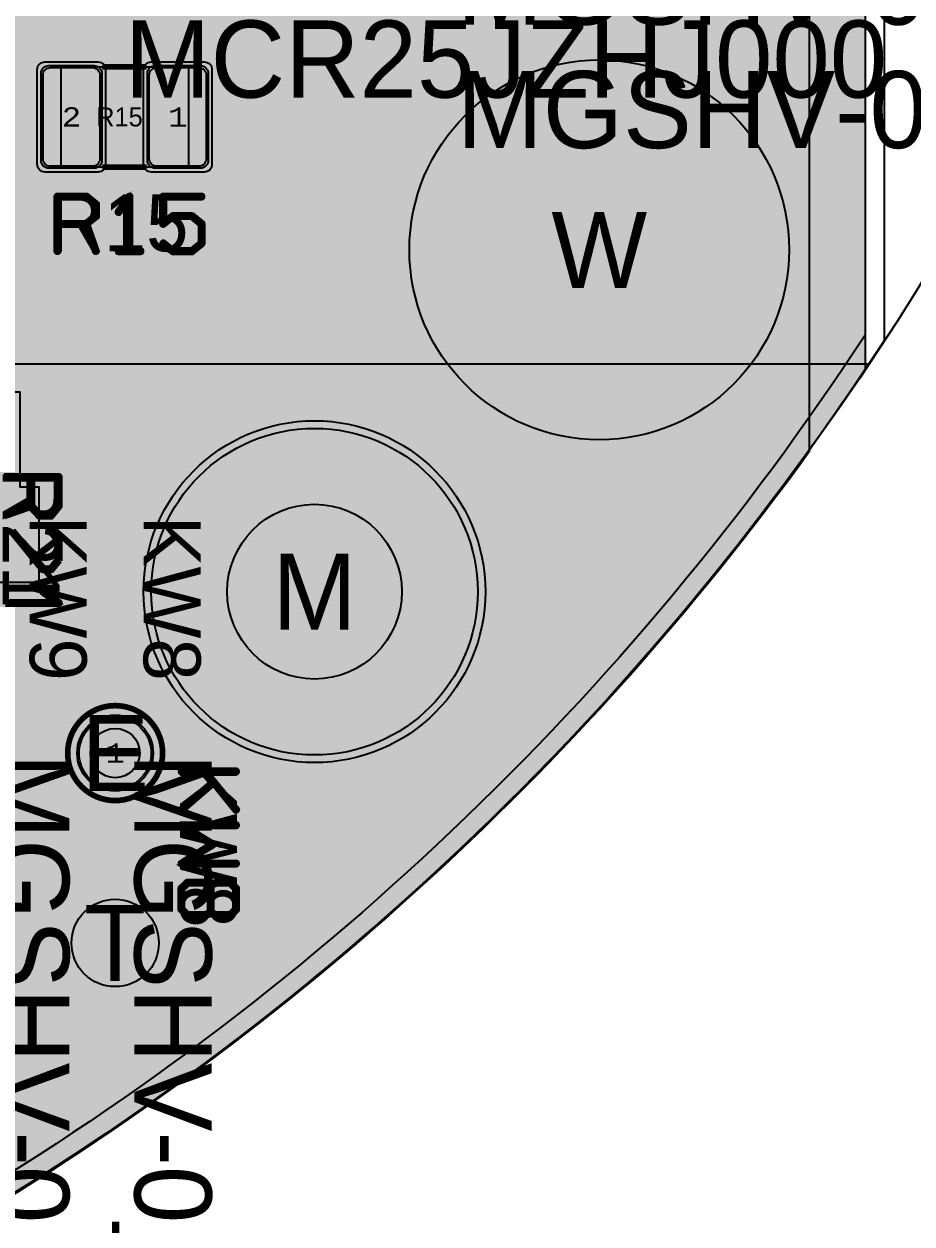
# Model space of a CAD drawing. Extents: x -74 to 89, y -133 to 74.
# Drawn here: x 39.35 to 62.74, y -63.65 to -32.05 of the extents above; entities that cross this region are included whole.
import ezdxf
from ezdxf.enums import TextEntityAlignment as Align

# ---------------------------------------------------------------- set-up
doc = ezdxf.new("R2010")
doc.units = 0
doc.header["$MEASUREMENT"] = 0
for name, color, linetype in [('ASSEMBLY_OUTLINES_TOP', 102, 'CONTINUOUS'), ('ASSEMBLY_PART_NUMBERS_TOP', 102, 'CONTINUOUS'), ('ASSEMBLY_REF_DES_TOP', 102, 'CONTINUOUS'), ('BOARD_OUTLINE', 10, 'CONTINUOUS'), ('DRILL_DRAWING', 21, 'CONTINUOUS'), ('GENERATED_SILKSCREEN_TOP', 140, 'CONTINUOUS'), ('MANUFACTURING_OUTLINES', 10, 'CONTINUOUS'), ('MOUNTING_HOLE_PADS_LAYER10', 150, 'CONTINUOUS'), ('MOUNTING_HOLE_PADS_LAYER11', 230, 'CONTINUOUS'), ('MOUNTING_HOLES_LAYER_BOT13', 42, 'CONTINUOUS'), ('MOUNTING_HOLES_LAYER_TOP', 42, 'CONTINUOUS'), ('PART_HOLES_LAYER_BOTTOM', 30, 'CONTINUOUS'), ('PART_HOLES_LAYER_TOP', 30, 'CONTINUOUS'), ('PART_PADS_LAYER_BOTTOM', 230, 'CONTINUOUS'), ('PART_PADS_LAYER_TOP', 150, 'CONTINUOUS'), ('PART_PADS_SMD_TOP', 150, 'CONTINUOUS'), ('PIN_NUMBERS_TOP', 8, 'CONTINUOUS'), ('PLACEMENT_OUTLINES_TOP', 130, 'CONTINUOUS'), ('PLANE_DATA_LAYER_BOTTOM', 230, 'CONTINUOUS'), ('PLANE_DATA_LAYER_TOP', 150, 'CONTINUOUS'), ('PLANE_SHAPES_LAYER_BOTTOM', 230, 'CONTINUOUS'), ('PLANE_SHAPES_LAYER_TOP', 150, 'CONTINUOUS'), ('ROUTE_BORDER', 151, 'CONTINUOUS'), ('SILKSCREEN_OUTLINES_TOP', 150, 'CONTINUOUS'), ('SILKSCREEN_REF_DES_TOP', 150, 'CONTINUOUS'), ('SOLDERMASK_PADS_BTM', 12, 'CONTINUOUS'), ('SOLDERMASK_PADS_TOP', 180, 'CONTINUOUS'), ('SOLDERPASTE_PADS_TOP', 180, 'CONTINUOUS'), ('TRACES_LAYER_BOTTOM', 230, 'CONTINUOUS'), ('TRACES_LAYER_TOP', 150, 'CONTINUOUS')]:
    doc.layers.add(name, color=color, linetype=linetype)
doc.styles.add('COURIER_NEW', font='COUR.TTF')
doc.styles.add('VERIBEST_GERBER_0', font='txt')

msp = doc.modelspace()

# ---------------------------------------------------------------- hatches: boundary and pattern name
at = {"layer": 'ASSEMBLY_OUTLINES_TOP'}
h = msp.add_hatch(color=256, dxfattribs=at)
edge = h.paths.add_edge_path()
edge.add_arc((41.75, -51.25), 1, 0, 360)
at = {"layer": 'MOUNTING_HOLES_LAYER_BOT13'}
h = msp.add_hatch(color=256, dxfattribs=at)
edge = h.paths.add_edge_path()
edge.add_arc((54.5, -38), 5, 0, 360)
h = msp.add_hatch(color=256, dxfattribs=at)
edge = h.paths.add_edge_path()
edge.add_arc((47, -47), 2.3, 0, 360)
h = msp.add_hatch(color=256, dxfattribs=at)
edge = h.paths.add_edge_path()
edge.add_arc((41.75, -56.25), 1.15, 0, 360)
at = {"layer": 'MOUNTING_HOLES_LAYER_TOP'}
h = msp.add_hatch(color=256, dxfattribs=at)
edge = h.paths.add_edge_path()
edge.add_arc((54.5, -38), 5, 0, 360)
h = msp.add_hatch(color=256, dxfattribs=at)
edge = h.paths.add_edge_path()
edge.add_arc((47, -47), 2.3, 0, 360)
h = msp.add_hatch(color=256, dxfattribs=at)
edge = h.paths.add_edge_path()
edge.add_arc((41.75, -56.25), 1.15, 0, 360)
at = {"layer": 'PART_HOLES_LAYER_BOTTOM'}
h = msp.add_hatch(color=256, dxfattribs=at)
edge = h.paths.add_edge_path()
edge.add_arc((41.75, -51.25), 0.65, 0, 360)
at = {"layer": 'PART_HOLES_LAYER_TOP'}
h = msp.add_hatch(color=256, dxfattribs=at)
edge = h.paths.add_edge_path()
edge.add_arc((41.75, -51.25), 0.65, 0, 360)
at = {"layer": 'PLANE_DATA_LAYER_BOTTOM'}
h = msp.add_hatch(color=256, dxfattribs=at)
h.paths.add_polyline_path([(61.5, 18.4238), (61.499999, -40.226501, -0.145975601), (61.487545, -40.268248, -0.116259509), (37.03131, -63.489622, -0.132779416), (36.992918, -63.5), (9.5, -63.5), (9.5, -72.816526, -0.37700099), (9.43358, -72.892096, -0.002983456), (8.56305, -72.999481, -0.029201915), (8.554172, -73), (-8.554172, -73, -0.029201915), (-8.56305, -72.999481, -0.002983456), (-9.43358, -72.892096, -0.37700099), (-9.5, -72.816526), (-9.5, -61.830213, -0.198909956), (-9.477682, -61.776332), (-8.26281, -60.56146, -0.198913366), (-8.208928, -60.539142), (8.201871, -60.539142, -0.198913366), (8.255753, -60.56146), (9.211061, -61.516768, 0.198912215), (9.564614, -61.663215), (25.750215, -61.663215, 0.195350246), (26.098886, -61.521584, -0.195347782), (26.152023, -61.5), (26.499996, -61.5, 0.207684346), (26.500002, -61.499998), (30.499998, -57.500002), (30.5, -57.499996), (30.5, -57.152099, -0.198909956), (30.522318, -57.098218), (36.700036, -50.9205, -0.668181994), (36.830118, -50.974381), (36.830118, -50.974384, -0.054468704), (36.82832, -50.990839, 3.427766314), (37.740839, -50.07832, -0.479508484), (37.648182, -50.003918), (37.648182, -50.003917, -0.198909956), (37.6705, -49.950036), (40.613553, -47.006983, 0.086722175), (40.712509, -46.866117, -0.086720588), (40.727589, -46.844649), (41.095234, -46.477004, 0.198912215), (41.241681, -46.123451), (41.241681, -26.339527, -0.198909956), (41.263999, -26.285646), (44.859294, -22.690351, 0.198912215), (45.005741, -22.336798), (45.005741, -6.47043, 0.198912215), (44.859294, -6.116877), (37.022318, 1.720099, -0.198909956), (37, 1.77398), (37, 5.499992, 0.414213562), (36.999992, 5.5), (33.853696, 5.5, -0.414213562), (33.777496, 5.5762), (33.777496, 5.576201, -0.137277598), (33.788563, 5.61575, 0.263392024), (33.84287, 7.388311, -0.564378968), (33.910301, 7.5), (39.499992, 7.5, 0.414213562), (39.5, 7.500008), (39.5, 17.023961, -0.410608775), (39.575261, 17.100155, 0.312052862), (41.476721, 18.449826, -0.315437153), (41.548339, 18.5), (61.4238, 18.5, -0.414213562)], flags=0)
h.paths.add_polyline_path([(-5.5, -66.5, -1), (5.5, -66.5, -1)], flags=0)
h.paths.add_polyline_path([(36.35, -56.25, -1), (39.65, -56.25, -1)], flags=0)
h.paths.add_polyline_path([(40.55, -51.25, -1), (42.95, -51.25, -1)], flags=0)
h.paths.add_polyline_path([(40.1, -56.25, -1), (43.4, -56.25, -1)], flags=0)
h.paths.add_polyline_path([(49.75, -30.75, -1), (51.75, -30.75, -1)], flags=0)
h.paths.add_polyline_path([(49.75, -27.5, -1), (51.75, -27.5, -1)], flags=0)
h.paths.add_polyline_path([(49.75, -24.25, -1), (51.75, -24.25, -1)], flags=0)
h.paths.add_polyline_path([(42.2, -47, -1), (51.8, -47, -1)], flags=0)
h.paths.add_polyline_path([(54.4, -30.75, -1), (57.1, -30.75, -1)], flags=0)
h.paths.add_polyline_path([(54.4, -27.5, -1), (57.1, -27.5, -1)], flags=0)
h.paths.add_polyline_path([(54.4, -24.25, -1), (57.1, -24.25, -1)], flags=0)
h.paths.add_polyline_path([(52.95, -16, -1), (57.55, -16, -1)], flags=0)
h.paths.add_polyline_path([(52.95, -1.25, -1), (57.55, -1.25, -1)], flags=0)
h.paths.add_polyline_path([(52.95, 12.75, -1), (57.55, 12.75, -1)], flags=0)
h.paths.add_polyline_path([(49, -38, -1), (60, -38, -1)], flags=0)
for points in [[(47, -47), (47, -42.1238)], [(47, -47), (42.1238, -47)], [(47, -47), (51.8762, -47)], [(47, -47), (47, -51.8762)]]:
    msp.add_hatch(color=256, dxfattribs=at).paths.add_polyline_path(points, is_closed=False, flags=0)
at = {"layer": 'PLANE_DATA_LAYER_TOP'}
h = msp.add_hatch(color=256, dxfattribs=at)
h.paths.add_polyline_path([(61.5, -40.226499, -0.145975601), (61.487546, -40.268246, -0.116259517), (37.03131, -63.489622, -0.132779416), (36.992918, -63.5), (9.5, -63.5), (9.5, -72.816526, -0.37700099), (9.43358, -72.892096, -0.002983456), (8.56305, -72.999481, -0.029201915), (8.554172, -73), (-8.554172, -73, -0.029201915), (-8.56305, -72.999481, -0.002983456), (-9.43358, -72.892096, -0.37700099), (-9.5, -72.816526), (-9.5, -63.5), (-18.9238, -63.5, -0.414213562), (-19, -63.4238), (-19, -60.362708, -0.460360958), (-18.91204, -60.287421, 0.407174437), (-17.716783, -59.436985, -0.72047567), (-17.573699, -59.416371, 4.221382976), (-17.573699, -57.083629, -0.72047567), (-17.716783, -57.063015, 0.407174437), (-18.91204, -56.212579, -0.460360958), (-19, -56.137292), (-19, -55.500008, 0.414213562), (-19.000008, -55.5), (-29.4238, -55.5, -0.414213562), (-29.5, -55.4238), (-29.5, -54.358735, -0.16227766), (-29.48476, -54.313015), (-22.52286, -45.03048, -0.236067977), (-22.4619, -45), (-6.0762, -45, -0.414213562), (-6, -45.0762), (-6, -53.999992, 0.414213562), (-5.999992, -54), (15.499992, -54, 0.414213562), (15.5, -53.999992), (15.5, -36.0762, -0.414213562), (15.5762, -36), (21.499992, -36, 0.414213562), (21.5, -35.999992), (21.5, -17.3262, -0.414213562), (21.5762, -17.25), (24.499992, -17.25, 0.414213562), (24.5, -17.249992), (24.5, 7.4238, -0.414213562), (24.5762, 7.5), (25.089699, 7.5, -0.564378968), (25.15713, 7.388311, 0.263392024), (25.211437, 5.61575, -0.137277598), (25.222504, 5.576201), (25.222504, 5.5762, -0.414213562), (25.146304, 5.5), (25.000008, 5.5, 0.414213562), (25, 5.499992), (25, -17.6738, -0.414213562), (24.9238, -17.75), (22.000008, -17.75, 0.414213562), (22, -17.750008), (22, -36.4238, -0.414213562), (21.9238, -36.5), (17.750008, -36.5, 0.414213562), (17.75, -36.500008), (17.75, -47.249992, 0.414213562), (17.750008, -47.25), (34.9738, -47.25, -0.414213562), (35.05, -47.3262), (35.05, -48, 0.414213562), (35.6, -48.55), (37.9, -48.55, 0.414213562), (38.45, -48), (38.45, -46.8262, -0.414213562), (38.5262, -46.75), (39.362507, -46.75, -0.414213562), (39.438707, -46.8262), (39.438707, -49.072624, -0.198909956), (39.416389, -49.126505), (38.451643, -50.091251, -0.282786448), (38.374011, -50.109773, 0.510406548), (36.8, -51.249999), (36.8, -51.25, 1), (39.2, -51.25), (39.2, -51.249998, 0.079404665), (39.140227, -50.875989, -0.079406468), (39.136431, -50.852239), (39.136431, -50.852238, -0.198909956), (39.158749, -50.798357), (40.29226, -49.664846, 0.139214381), (40.4253, -49.426302, -0.66553327), (40.563992, -49.403312, 0.056252236), (40.6339, -49.491007), (41.209616, -50.066722, -0.198909956), (41.231934, -50.120603), (41.231934, -50.120605, -0.278486309), (41.191217, -50.188039, 1.771956841), (42.95, -51.25), (42.95, -51.249999, 0.282784123), (42.291796, -50.179272, -0.282784005), (42.25, -50.111281), (42.25, -49.9, 0.198912215), (42.103553, -49.546447), (41.509772, -48.952666, -0.198909956), (41.487454, -48.898785), (41.487454, -44.11759, 0.198912215), (41.341007, -43.764037), (37.022318, -39.445348, -0.198909956), (37, -39.391467), (37, -25.5762, -0.414213562), (37.0762, -25.5), (37.75, -25.5, 0.414213562), (38.3, -24.95), (38.3, -23.55, 0.414213562), (37.75, -23), (37.0762, -23, -0.414213562), (37, -22.9238), (37, 5.499992, 0.414213562), (36.999992, 5.5), (33.853696, 5.5, -0.414213562), (33.777496, 5.5762), (33.777496, 5.576201, -0.137277598), (33.788563, 5.61575, 0.263392024), (33.84287, 7.388311, -0.564378968), (33.910301, 7.5), (39.499992, 7.5, 0.414213562), (39.5, 7.500008), (39.5, 17.023961, -0.410608775), (39.575261, 17.100155, 0.312052862), (41.476721, 18.449826, -0.315437153), (41.548339, 18.5), (56.499992, 18.5, 0.414213562), (56.5, 18.500008), (56.5, 22.804901, -0.359563574), (56.5618, 22.879728, 0.825910822), (56.5618, 26.120272, -0.359563574), (56.5, 26.195099), (56.5, 28.054901, -0.359563574), (56.5618, 28.129728, 0.825910822), (56.5618, 31.370272, -0.359563574), (56.5, 31.445099), (56.5, 32.824732, -0.306399851), (56.547828, 32.895453, 0.434317946), (59.453247, 40.390678, -0.112892843), (59.445672, 40.4238, -0.414213562), (59.521872, 40.5), (61.294132, 40.5, -0.252088385), (61.357744, 40.465752, -0.000803891), (61.487546, 40.268243, -0.145975601), (61.5, 40.226496)], flags=0)
h.paths.add_polyline_path([(-5.5, -66.5, -1), (5.5, -66.5, -1)], flags=0)
h.paths.add_polyline_path([(19.011269, -52.814013, 0.138572509), (19.1, -52.5, 1), (17.9, -52.5, 0.138572509), (17.988731, -52.814013, -0.138574011), (18, -52.853893), (18, -56.846107, -0.138574011), (17.988731, -56.885987, 0.138572509), (17.9, -57.2, 1), (19.1, -57.2, 0.138572509), (19.011269, -56.885987, -0.138574011), (19, -56.846107), (19, -52.853893, -0.138574011)], flags=0)
h.paths.add_polyline_path([(36.35, -56.25, -1), (39.65, -56.25, -1)], flags=0)
h.paths.add_polyline_path([(37.5, -18.65, -1), (41.6, -18.65, -1)], flags=0)
h.paths.add_polyline_path([(40.1, -56.25, -1), (43.4, -56.25, -1)], flags=0)
h.paths.add_polyline_path([(50.66575, -14.365675, 0.414213562), (50.91575, -14.115675), (50.91575, 3.552675, 0.414213562), (50.66575, 3.802675), (45.7297, 3.802675, 0.414213562), (45.4797, 3.552675), (45.4797, -14.115675, 0.414213562), (45.7297, -14.365675)], flags=0)
h.paths.add_polyline_path([(50.839728, -25.245966, 2.137297553), (49.754034, -24.160272, -0.1756634), (49.732023, -24.207317), (49.211658, -24.727682, -0.198913366), (49.157776, -24.75), (45.5762, -24.75, -0.414213562), (45.5, -24.6738), (45.5, -21.500008, 0.414213562), (45.499992, -21.5), (41.000008, -21.5, 0.414213562), (41, -21.500008), (41, -23.7238, -0.414213562), (40.9238, -23.8), (40, -23.8, 0.414213562), (39.45, -24.35), (39.45, -26.65, 0.414213562), (40, -27.2), (40.9238, -27.2, -0.414213562), (41, -27.2762), (41, -28.2238, -0.414213562), (40.9238, -28.3), (40, -28.3, 0.414213562), (39.45, -28.85), (39.45, -31.15, 0.414213562), (40, -31.7), (40.9238, -31.7, -0.414213562), (41, -31.7762), (41, -32.7238, -0.414213562), (40.9238, -32.8), (40, -32.8, 0.414213562), (39.45, -33.35), (39.45, -35.65, 0.414213562), (40, -36.2), (40.9238, -36.2, -0.414213562), (41, -36.2762), (41, -37.499992, 0.414213562), (41.000008, -37.5), (45.499992, -37.5, 0.414213562), (45.5, -37.499992), (45.5, -35.3262, -0.414213562), (45.5762, -35.25), (46.90552, -35.25, 0.198912714), (47.435851, -35.03033), (49, -33.46618), (50.278165, -32.188015, -0.101573515), (50.303748, -32.171147, 0.101574085), (50.555546, -32.005115), (50.792683, -31.767977, -0.1756634), (50.839728, -31.745966, 2.137297553), (49.754034, -30.660272, -0.1756634), (49.732023, -30.707317), (49.677785, -30.761555, -0.101573515), (49.652202, -30.778423, 0.101574085), (49.400404, -30.944455), (46.617178, -33.727682, -0.198913366), (46.563296, -33.75), (45.5762, -33.75, -0.414213562), (45.5, -33.6738), (45.5, -29.268243, -0.414213562), (45.5762, -29.192043), (49.807957, -29.192043, 0.198912714), (50.338288, -28.972373), (50.792683, -28.517977, -0.1756634), (50.839728, -28.495966, 2.137297553), (49.754034, -27.410272, -0.1756634), (49.732023, -27.457317), (49.519615, -27.669725, -0.198913366), (49.465733, -27.692043), (45.5762, -27.692043, -0.414213562), (45.5, -27.615843), (45.5, -26.3262, -0.414213562), (45.5762, -26.25), (49.5, -26.25, 0.198912714), (50.030331, -26.03033), (50.792683, -25.267977, -0.1756634)], flags=0)
h.paths.add_polyline_path([(42.2, -47, -1), (51.8, -47, -1)], flags=0)
h.paths.add_polyline_path([(54.4, -30.75, -1), (57.1, -30.75, -1)], flags=0)
h.paths.add_polyline_path([(54.4, -27.5, -1), (57.1, -27.5, -1)], flags=0)
h.paths.add_polyline_path([(54.4, -24.25, -1), (57.1, -24.25, -1)], flags=0)
h.paths.add_polyline_path([(52.95, -16, -1), (57.55, -16, -1)], flags=0)
h.paths.add_polyline_path([(52.95, -1.25, -1), (57.55, -1.25, -1)], flags=0)
h.paths.add_polyline_path([(52.95, 12.75, -1), (57.55, 12.75, -1)], flags=0)
h.paths.add_polyline_path([(49, -38, -1), (60, -38, -1)], flags=0)
for points in [[(40.6, -33.4), (40.6, -32.7238)], [(40.05, -34.5), (39.3738, -34.5)], [(40.6, -35.6), (40.6, -36.2762)], [(47, -47), (47, -42.1238)], [(47, -47), (42.1238, -47)], [(47, -47), (51.8762, -47)], [(47, -47), (47, -51.8762)]]:
    msp.add_hatch(color=256, dxfattribs=at).paths.add_polyline_path(points, is_closed=False, flags=0)
at = {"layer": 'PLANE_SHAPES_LAYER_BOTTOM'}
msp.add_hatch(color=256, dxfattribs=at).paths.add_polyline_path([(61.5, -41.155194, -0.114863686), (37, -64.08588), (37, 5.5), (61.5, 5.5)], flags=0)
at = {"layer": 'PLANE_SHAPES_LAYER_TOP'}
msp.add_hatch(color=256, dxfattribs=at).paths.add_polyline_path([(61.603571, -41, -0.115502386), (37, -64.08588), (37, -46.75), (39.75, -46.75), (39.75, -44.25), (39.25, -44.25), (39.25, -41.75), (38.5, -41.75), (38.5, -41)], flags=0)

# ---------------------------------------------------------------- linework, layer by layer
at = {"layer": 'ASSEMBLY_OUTLINES_TOP'}
msp.add_lwpolyline([(40.33, -35.82), (40.33, -33.18), (43.68, -33.18), (43.68, -35.82)], close=True, dxfattribs=at)
for centre, radius in [((0, 0), 74), ((41.75, -51.25), 1)]:
    msp.add_circle(centre, radius, dxfattribs=at)
at = {"layer": 'BOARD_OUTLINE'}
msp.add_lwpolyline([(62, -40.39802, -0.011944181), (60, -43.312816), (60, -43.312815, -0.105291747), (37.148351, -64), (10, -64), (10, -73.321211, -0.067878888), (-10, -73.321211), (-10, -64), (-37.148351, -64, -0.130474387), (-64, -37.148351), (-64, -10), (-73.321211, -10, -0.067878888), (-73.321211, 10), (-64, 10), (-64, 37.148351, -0.130474387), (-37.148351, 64), (-10, 64), (-10, 73.321211, -0.067878888), (10, 73.321211), (10, 64), (37.148351, 64, -0.105291747), (60, 43.312815), (60, 43.312816, -0.011944181), (62, 40.39802)], format="xyb", close=True, dxfattribs=at)
at = {"layer": 'GENERATED_SILKSCREEN_TOP', "const_width": 0.15}
for points in [[(42.583844, -33.179995, 0.000011642), (42.583836, -33.180005), (41.416164, -33.180005, 0.000011642), (41.416156, -33.179995), (42.583844, -33.179995)], [(42.583844, -35.820005), (41.416156, -35.820005, 0.000011642), (41.416164, -35.819995), (42.583836, -35.819995, 0.000011642), (42.583844, -35.820005)]]:
    msp.add_lwpolyline(points, format="xyb", dxfattribs=at)
for points in [[(41.2645, -37.1355), (41.269, -37.1325), (41.2705, -37.125), (41.275, -37.1175), (41.275, -37.11), (41.275, -36.801), (41.275, -36.7935), (41.2705, -36.789), (41.2705, -36.7845), (41.269, -36.783), (41.2675, -36.7815), (41.2645, -36.7785), (41.0095, -36.5715), (41.002, -36.5685), (40.996, -36.567), (40.99, -36.5655), (40.234, -36.5655), (40.2205, -36.5685), (40.2115, -36.576), (40.204, -36.585), (40.201, -36.5955), (40.201, -38.0355), (40.204, -38.0475), (40.2115, -38.055), (40.2205, -38.0595), (40.231, -38.061), (40.243, -38.0595), (40.2535, -38.055), (40.261, -38.0475), (40.264, -38.0355), (40.264, -37.3455), (40.969, -37.3455), (41.215, -38.0445), (41.221, -38.055), (41.2315, -38.061), (41.2435, -38.0625), (41.2525, -38.0595), (41.2615, -38.055), (41.269, -38.0475), (41.2735, -38.037), (41.2705, -38.025), (41.0245, -37.326), (41.2645, -37.1355)], [(40.264, -36.627), (40.981, -36.627), (41.215, -36.816), (41.215, -37.095), (40.981, -37.2855), (40.264, -37.2855), (40.264, -36.627)], [(41.836, -38.004), (41.824, -38.007), (41.818, -38.013), (41.8135, -38.0235), (41.812, -38.0355), (41.8135, -38.046), (41.818, -38.0565), (41.824, -38.064), (41.836, -38.0655), (42.421, -38.0655), (42.4315, -38.064), (42.4405, -38.0565), (42.445, -38.046), (42.4465, -38.0355), (42.445, -38.0235), (42.4405, -38.013), (42.4315, -38.007), (42.421, -38.004), (42.157, -38.004), (42.157, -36.5955), (42.1555, -36.585), (42.151, -36.5775), (42.1435, -36.573), (42.133, -36.5715), (42.1255, -36.57), (42.118, -36.57), (42.112, -36.573), (42.106, -36.579), (41.8135, -36.99), (41.809, -37.0005), (41.809, -37.011), (41.8135, -37.02), (41.821, -37.0275), (41.83, -37.0335), (41.8405, -37.0365), (41.8465, -37.0365), (41.851, -37.035), (41.8585, -37.026), (42.0985, -36.69), (42.0985, -38.004), (41.836, -38.004)], [(43.267, -37.0815), (43.261, -37.083), (43.2565, -37.0845), (43.2505, -37.0875), (43.0465, -37.2525), (43.0465, -36.627), (44.026, -36.627), (44.0365, -36.624), (44.0455, -36.618), (44.05, -36.6075), (44.0515, -36.597), (44.05, -36.585), (44.0455, -36.576), (44.0365, -36.5685), (44.026, -36.5655), (43.0135, -36.5655), (43.003, -36.5685), (42.994, -36.576), (42.9865, -36.585), (42.9835, -36.5955), (42.9835, -37.317), (42.985, -37.3275), (42.9895, -37.335), (42.9955, -37.3395), (43.006, -37.3425), (43.0135, -37.3455), (43.0195, -37.347), (43.027, -37.3455), (43.033, -37.341), (43.2775, -37.1415), (43.762, -37.1415), (43.996, -37.332), (43.996, -37.815), (43.762, -38.0025), (43.2775, -38.0025), (43.033, -37.8045), (43.0225, -37.8), (43.0135, -37.8), (43.0045, -37.806), (42.9955, -37.8135), (42.9895, -37.824), (42.988, -37.8345), (42.9895, -37.845), (42.997, -37.8525), (43.2505, -38.0595), (43.255, -38.0625), (43.261, -38.0625), (43.267, -38.0655), (43.7725, -38.0655), (43.777, -38.0655), (43.7785, -38.064), (43.78, -38.064), (43.783, -38.0625), (43.786, -38.0625), (43.792, -38.0595), (44.0455, -37.8525), (44.05, -37.848), (44.0515, -37.845), (44.0545, -37.836), (44.056, -37.83), (44.056, -37.317), (44.0545, -37.311), (44.0515, -37.302), (44.0515, -37.299), (44.05, -37.2975), (44.047, -37.2945), (44.0455, -37.2915), (43.792, -37.0875), (43.7845, -37.0845), (43.7785, -37.083), (43.7725, -37.0815), (43.267, -37.0815)], [(39.726, -45.0145), (39.729, -45.019), (39.7365, -45.0205), (39.744, -45.025), (39.7515, -45.025), (40.0605, -45.025), (40.068, -45.025), (40.0725, -45.0205), (40.077, -45.0205), (40.0785, -45.019), (40.08, -45.0175), (40.0845, -45.0145), (40.29, -44.7595), (40.293, -44.752), (40.2945, -44.7475), (40.296, -44.74), (40.296, -43.984), (40.293, -43.9705), (40.2855, -43.963), (40.278, -43.954), (40.266, -43.951), (38.826, -43.951)], [(38.826, -44.014), (39.516, -44.014), (39.516, -44.719), (38.817, -44.965)], [(40.2345, -44.014), (40.2345, -44.7325), (40.0455, -44.965), (39.7665, -44.965), (39.576, -44.7325), (39.576, -44.014), (40.2345, -44.014)], [(38.8365, -45.0205), (39.5355, -44.7745), (39.726, -45.0145)], [(40.29, -46.1785), (40.0845, -46.4305), (40.077, -46.435), (40.071, -46.4365), (40.0665, -46.4395), (40.0605, -46.441), (39.855, -46.441), (39.8505, -46.4395), (39.84, -46.4365), (39.8325, -46.435), (39.8295, -46.4305), (39.018, -45.4315)], [(39.057, -45.3835), (39.87, -46.381), (40.0455, -46.381), (40.2345, -46.147), (40.2345, -45.6625), (40.035, -45.418), (40.032, -45.4075), (40.0335, -45.3985), (40.038, -45.388), (40.047, -45.382), (40.0575, -45.376), (40.068, -45.3745), (40.077, -45.376), (40.0845, -45.3835), (40.29, -45.6355), (40.2915, -45.6415), (40.293, -45.646), (40.2945, -45.6475), (40.296, -45.6535), (40.296, -46.159), (40.2945, -46.165), (40.2945, -46.1665), (40.293, -46.168), (40.2915, -46.1725), (40.29, -46.1785)], [(38.8575, -47.3245), (40.266, -47.3245), (40.2765, -47.323), (40.284, -47.3185), (40.2885, -47.311), (40.29, -47.3005), (40.2915, -47.293), (40.2915, -47.2855), (40.2885, -47.2795), (40.2825, -47.2735), (39.8715, -46.981), (39.861, -46.9765), (39.852, -46.9765), (39.8415, -46.981), (39.834, -46.9885), (39.828, -46.9975), (39.825, -47.008), (39.828, -47.0185), (39.8355, -47.026), (40.1715, -47.266), (38.8575, -47.266)], [(44.9105, -52.763), (44.9195, -52.769), (44.93, -52.7705), (44.942, -52.769), (44.951, -52.763), (44.9585, -52.7555), (44.9645, -52.745), (44.966, -52.7405), (44.9645, -52.736), (44.963, -52.73), (44.96, -52.7255), (44.177, -51.764), (44.936, -51.764), (44.948, -51.761), (44.9555, -51.7535), (44.96, -51.743), (44.9615, -51.731), (44.96, -51.7205), (44.9555, -51.7115), (44.948, -51.704), (44.936, -51.701), (43.496, -51.701), (43.4855, -51.704), (43.4765, -51.7115), (43.472, -51.7205), (43.4705, -51.731), (43.472, -51.743), (43.4765, -51.7535), (43.4855, -51.761), (43.496, -51.764), (44.099, -51.764), (44.3, -52.013), (43.4765, -52.7225), (43.472, -52.727), (43.469, -52.7315), (43.4675, -52.736), (43.4675, -52.7405), (43.472, -52.751), (43.478, -52.76), (43.4855, -52.7675), (43.496, -52.772), (43.5065, -52.772), (43.517, -52.7675), (44.3405, -52.058), (44.9105, -52.763)], [(43.496, -53.1185), (43.4855, -53.1215), (43.4795, -53.126), (43.475, -53.135), (43.472, -53.1455), (43.469, -53.1545), (43.4705, -53.162), (43.4735, -53.1695), (43.481, -53.177), (44.258, -53.6555), (43.481, -54.1355), (43.4735, -54.1415), (43.4705, -54.1475), (43.469, -54.1565), (43.472, -54.1655), (43.475, -54.176), (43.4795, -54.185), (43.487, -54.1895), (43.496, -54.191), (44.936, -54.191), (44.948, -54.188), (44.9555, -54.1805), (44.96, -54.1715), (44.9615, -54.161), (44.96, -54.1505), (44.9555, -54.14), (44.948, -54.1325), (44.936, -54.131), (43.6055, -54.131), (44.336, -53.6825), (44.3405, -53.6765), (44.3435, -53.669), (44.345, -53.663), (44.345, -53.6555), (44.345, -53.648), (44.345, -53.642), (44.3405, -53.636), (44.336, -53.6285), (43.6055, -53.1815), (44.936, -53.1815), (44.948, -53.1785), (44.9555, -53.171), (44.96, -53.1605), (44.9615, -53.1485), (44.96, -53.138), (44.9555, -53.129), (44.948, -53.1215), (44.936, -53.1185), (43.5005, -53.1185), (43.496, -53.1185)], [(44.4125, -55.544), (44.2685, -55.496), (44.1245, -55.544), (44.12, -55.544), (44.114, -55.5455), (43.6505, -55.5455), (43.646, -55.5455), (43.6415, -55.544), (43.6355, -55.5425), (43.6295, -55.5365), (43.475, -55.3865), (43.469, -55.3805), (43.4675, -55.3715), (43.466, -55.3655), (43.466, -54.815), (43.466, -54.8105), (43.4675, -54.806), (43.469, -54.8), (43.475, -54.794), (43.6295, -54.644), (43.6355, -54.638), (43.6415, -54.635), (43.6505, -54.635), (44.114, -54.635), (44.12, -54.635), (44.123, -54.635), (44.1245, -54.6365), (44.2685, -54.6845), (44.4125, -54.6365), (44.414, -54.635), (44.423, -54.635), (44.783, -54.635), (44.789, -54.635), (44.7965, -54.638), (44.804, -54.644), (44.9585, -54.794), (44.963, -54.8), (44.9645, -54.806), (44.966, -54.8105), (44.966, -54.815), (44.966, -55.3655), (44.9645, -55.3715), (44.963, -55.3805), (44.9585, -55.3865), (44.804, -55.5365), (44.795, -55.5425), (44.789, -55.544), (44.783, -55.5455), (44.423, -55.5455), (44.417, -55.5455), (44.414, -55.544), (44.4125, -55.544)], [(44.108, -54.695), (43.664, -54.695), (43.5275, -54.83), (43.5275, -55.3535), (43.664, -55.4855), (44.108, -55.4855), (44.237, -55.442), (44.237, -54.7355), (44.108, -54.695)], [(44.7665, -54.695), (44.426, -54.695), (44.297, -54.7355), (44.297, -55.442), (44.426, -55.4855), (44.7665, -55.4855), (44.9045, -55.3535), (44.9045, -54.83), (44.7665, -54.695)]]:
    msp.add_lwpolyline(points, dxfattribs=at)
msp.add_lwpolyline([(40.5, -51.25, -1), (43, -51.25, -1)], format="xyb", close=True, dxfattribs=at)
at = {"layer": 'MANUFACTURING_OUTLINES'}
msp.add_lwpolyline([(10.0254, 64.0254), (37.148351, 64.0254, -0.132241555), (37.161102, 64.021968, -0.10529175), (60.020595, 43.327682, -0.157601684), (60.0254, 43.312815), (60.0254, -43.312815, -0.157601684), (60.020595, -43.327682, -0.10529175), (37.161102, -64.021968, -0.132241555)], format="xyb", dxfattribs=at)
at = {"layer": 'MOUNTING_HOLE_PADS_LAYER10'}
msp.add_circle((47, -47), 4.3, dxfattribs=at)
at = {"layer": 'MOUNTING_HOLE_PADS_LAYER11'}
msp.add_circle((47, -47), 4.3, dxfattribs=at)
at = {"layer": 'MOUNTING_HOLES_LAYER_BOT13'}
for centre, radius in [((54.5, -38), 5), ((47, -47), 2.3), ((41.75, -56.25), 1.15)]:
    msp.add_circle(centre, radius, dxfattribs=at)
at = {"layer": 'MOUNTING_HOLES_LAYER_TOP'}
for centre, radius in [((54.5, -38), 5), ((47, -47), 2.3), ((41.75, -56.25), 1.15)]:
    msp.add_circle(centre, radius, dxfattribs=at)
at = {"layer": 'PART_HOLES_LAYER_BOTTOM'}
msp.add_circle((41.75, -51.25), 0.65, dxfattribs=at)
at = {"layer": 'PART_HOLES_LAYER_TOP'}
msp.add_circle((41.75, -51.25), 0.65, dxfattribs=at)
at = {"layer": 'PART_PADS_LAYER_BOTTOM'}
msp.add_circle((41.75, -51.25), 0.95, dxfattribs=at)
at = {"layer": 'PART_PADS_LAYER_TOP'}
msp.add_circle((41.75, -51.25), 0.95, dxfattribs=at)
at = {"layer": 'PART_PADS_SMD_TOP'}
for points in [[(41.2, -33.15, -0.414213562), (41.4, -33.35), (41.4, -35.65, -0.414213562), (41.2, -35.85), (40, -35.85, -0.414213562), (39.8, -35.65), (39.8, -33.35, -0.414213562), (40, -33.15)], [(44, -33.15, -0.414213562), (44.2, -33.35), (44.2, -35.65, -0.414213562), (44, -35.85), (42.8, -35.85, -0.414213562), (42.6, -35.65), (42.6, -33.35, -0.414213562), (42.8, -33.15)]]:
    msp.add_lwpolyline(points, format="xyb", close=True, dxfattribs=at)
at = {"layer": 'PLACEMENT_OUTLINES_TOP'}
msp.add_lwpolyline([(40.33, -35.82), (40.33, -33.18), (43.68, -33.18), (43.68, -35.82)], close=True, dxfattribs=at)
msp.add_circle((41.75, -51.25), 1.25, dxfattribs=at)
at = {"layer": 'PLANE_DATA_LAYER_BOTTOM', "const_width": 0.75}
for points in [[(47, -47), (47, -42.1238)], [(47, -47), (42.1238, -47)], [(47, -47), (51.8762, -47)], [(47, -47), (47, -51.8762)]]:
    msp.add_lwpolyline(points, dxfattribs=at)
at = {"layer": 'PLANE_DATA_LAYER_TOP'}
for points, const_width in [([(40.6, -33.4), (40.6, -32.7238)], 0.5), ([(40.05, -34.5), (39.3738, -34.5)], 0.5), ([(40.6, -35.6), (40.6, -36.2762)], 0.5), ([(47, -47), (47, -42.1238)], 0.75), ([(47, -47), (42.1238, -47)], 0.75), ([(47, -47), (51.8762, -47)], 0.75), ([(47, -47), (47, -51.8762)], 0.75)]:
    msp.add_lwpolyline(points, dxfattribs=dict(at, const_width=const_width))
at = {"layer": 'PLANE_SHAPES_LAYER_BOTTOM'}
msp.add_lwpolyline([(61.5, -41.155194, -0.114863686), (37, -64.08588), (37, 5.5), (61.5, 5.5)], format="xyb", close=True, dxfattribs=at)
at = {"layer": 'PLANE_SHAPES_LAYER_TOP'}
msp.add_lwpolyline([(61.603571, -41, -0.115502386), (37, -64.08588), (37, -46.75), (39.75, -46.75), (39.75, -44.25), (39.25, -44.25), (39.25, -41.75), (38.5, -41.75), (38.5, -41)], format="xyb", close=True, dxfattribs=at)
for points in [[(37, -37.5), (41, -37.5), (37, 7.5), (41, 7.5)], [(45.5, -41), (47, -41), (45.5, -21.5), (47, -21.5)], [(47, -41), (61.5, -41), (47, -21.5), (61.5, -21.5)], [(37, -41), (45.5, -41), (37, -37.5), (45.5, -37.5)]]:
    msp.add_solid(points, dxfattribs=at)
at = {"layer": 'ROUTE_BORDER'}
msp.add_lwpolyline([(61.5, -40.249224, -0.116408926), (37.013511, -63.5), (9.5, -63.5), (9.5, -72.883469, -0.064898038), (-9.5, -72.883469), (-9.5, -63.5), (-37.013511, -63.5, -0.129544758), (-63.5, -37.013511), (-63.5, -9.5), (-72.883469, -9.5, -0.064898039), (-72.883468, 9.5), (-63.5, 9.5), (-63.5, 37.013508, -0.129544778), (-37.013506, 63.5), (-9.5, 63.5), (-9.5, 72.883466, -0.064898038), (9.5, 72.883466), (9.5, 64), (36.142076, 64, -0.119873966), (61.5, 40.249221)], format="xyb", close=True, dxfattribs=at)
at = {"layer": 'SILKSCREEN_OUTLINES_TOP'}
msp.add_lwpolyline([(40.33, -35.82), (40.33, -33.18), (43.68, -33.18), (43.68, -35.82)], close=True, dxfattribs=at)
msp.add_circle((41.75, -51.25), 1.25, dxfattribs=at)
at = {"layer": 'SOLDERMASK_PADS_BTM'}
for centre, radius in [((47, -47), 4.5), ((41.75, -51.25), 1)]:
    msp.add_circle(centre, radius, dxfattribs=at)
at = {"layer": 'SOLDERMASK_PADS_TOP'}
for points in [[(41.3, -33.05, -0.414213562), (41.5, -33.25), (41.5, -35.75, -0.414213562), (41.3, -35.95), (39.9, -35.95, -0.414213562), (39.7, -35.75), (39.7, -33.25, -0.414213562), (39.9, -33.05)], [(44.1, -33.05, -0.414213562), (44.3, -33.25), (44.3, -35.75, -0.414213562), (44.1, -35.95), (42.7, -35.95, -0.414213562), (42.5, -35.75), (42.5, -33.25, -0.414213562), (42.7, -33.05)]]:
    msp.add_lwpolyline(points, format="xyb", close=True, dxfattribs=at)
for centre, radius in [((47, -47), 4.5), ((41.75, -51.25), 1)]:
    msp.add_circle(centre, radius, dxfattribs=at)
at = {"layer": 'SOLDERPASTE_PADS_TOP'}
for points in [[(41.15, -33.2, -0.414213562), (41.35, -33.4), (41.35, -35.6, -0.414213562), (41.15, -35.8), (40.05, -35.8, -0.414213562), (39.85, -35.6), (39.85, -33.4, -0.414213562), (40.05, -33.2)], [(43.95, -33.2, -0.414213562), (44.15, -33.4), (44.15, -35.6, -0.414213562), (43.95, -35.8), (42.85, -35.8, -0.414213562), (42.65, -35.6), (42.65, -33.4, -0.414213562), (42.85, -33.2)]]:
    msp.add_lwpolyline(points, format="xyb", close=True, dxfattribs=at)
at = {"layer": 'TRACES_LAYER_BOTTOM', "const_width": 0.5}
for points in [[(-28.75, -57.25), (-27.735955, -58.264045), (-27.735955, -61.324795), (-26.570953, -62.489797), (-11.817492, -62.489797), (-8.716837, -59.389142), (8.70978, -59.389142), (9.697451, -60.376813), (25.617378, -60.376813), (30.235864, -55.758327), (30.235864, -55.710029), (40.091681, -45.854212), (40.091681, -25.831619), (43.855741, -22.067559), (43.855741, -6.739669), (36.780493, 0.335579), (28.764421, 0.335579), (26.75, 2.35)], [(32.25, 2.35), (35.685311, 2.35), (44.505741, -6.47043), (44.505741, -22.336798), (40.741681, -26.100858), (40.741681, -46.123451), (40.26, -46.605132), (40.26, -46.65343), (25.750215, -61.163215), (9.564614, -61.163215), (8.440541, -60.039142), (-8.447598, -60.039142), (-11.548253, -63.139797), (-27.548551, -63.139797), (-28.75, -61.938348), (-28.75, -59.25)], [(32.25, -1.85), (38.046833, -1.85), (43.205741, -7.008908), (43.205741, -21.79832), (39.441681, -25.56238), (39.441681, -45.584973), (29.585864, -55.44079), (29.585864, -55.489088), (25.348139, -59.726813), (9.96669, -59.726813), (8.979019, -58.739142), (-8.986076, -58.739142), (-12.086731, -61.839797), (-25.963611, -61.839797), (-26.75, -61.053408), (-26.75, -59.25)]]:
    msp.add_lwpolyline(points, dxfattribs=at)
at = {"layer": 'TRACES_LAYER_TOP'}
for points, const_width in [([(43.4, -34.5), (46.90552, -34.5), (49.930735, -31.474785), (50.025215, -31.474785), (50.75, -30.75)], 1), ([(26.45, -33.61), (27.675732, -34.835732), (31.705596, -34.835732), (40.987454, -44.11759), (40.987454, -49.137454), (41.75, -49.9), (41.75, -51.25)], 0.5), ([(38, -51.25), (39.938707, -49.311293), (39.938707, -44.34448), (33.268336, -37.674109), (29.244109, -37.674109), (27.72, -36.15)], 0.5)]:
    msp.add_lwpolyline(points, dxfattribs=dict(at, const_width=const_width))

# ---------------------------------------------------------------- texts
at = {"layer": 'ASSEMBLY_PART_NUMBERS_TOP', "style": 'VERIBEST_GERBER_0'}
for s, p in [('MGSHV-0_2-D1_6xd0.62_d1_7', (50.75, -30.04)), ('MCR25JZHJ000', (42, -31.96)), ('MGSHV-0_2-D1_6xd0.62_d1_7', (50.75, -33.29))]:
    msp.add_text(s, height=2.032, dxfattribs=at).set_placement(p, align=Align.TOP_LEFT)
for p in [(40.54, -51.25), (44.29, -51.25)]:
    msp.add_text('MGSHV-0_5-D2_2xd0.9_d2_3', height=2.032, rotation=270, dxfattribs=at).set_placement(p, align=Align.TOP_LEFT)
at = {"layer": 'ASSEMBLY_REF_DES_TOP', "style": 'VERIBEST_GERBER_0'}
msp.add_text('R15', height=0.5, dxfattribs=at).set_placement((41.25, -34.25), align=Align.TOP_LEFT)
for s, p in [('KW9', (41, -45)), ('KW8', (44, -45))]:
    msp.add_text(s, height=1.5, rotation=270, dxfattribs=at).set_placement(p, align=Align.TOP_LEFT)
at = {"layer": 'DRILL_DRAWING', "style": 'VERIBEST_GERBER_0'}
for s, p in [('W', (54.5, -38)), ('M', (47, -47)), ('E', (41.75, -51.25)), ('T', (41.75, -56.25))]:
    msp.add_text(s, height=2, dxfattribs=at).set_placement(p, align=Align.MIDDLE_CENTER)
at = {"layer": 'PIN_NUMBERS_TOP', "style": 'COURIER_NEW'}
for s, p in [('2', (40.6, -34.5)), ('1', (43.4, -34.5)), ('1', (41.75, -51.25))]:
    msp.add_text(s, height=0.508, dxfattribs=at).set_placement(p, align=Align.MIDDLE_CENTER)
at = {"layer": 'SILKSCREEN_REF_DES_TOP', "style": 'VERIBEST_GERBER_0'}
msp.add_text('R15', height=1.5, dxfattribs=at).set_placement((40, -36.54), align=Align.TOP_LEFT)
for s, p in [('R21', (40.29, -43.75)), ('KW8', (44.96, -51.5))]:
    msp.add_text(s, height=1.5, rotation=270, dxfattribs=at).set_placement(p, align=Align.TOP_LEFT)

doc.saveas('drawing.dxf')
